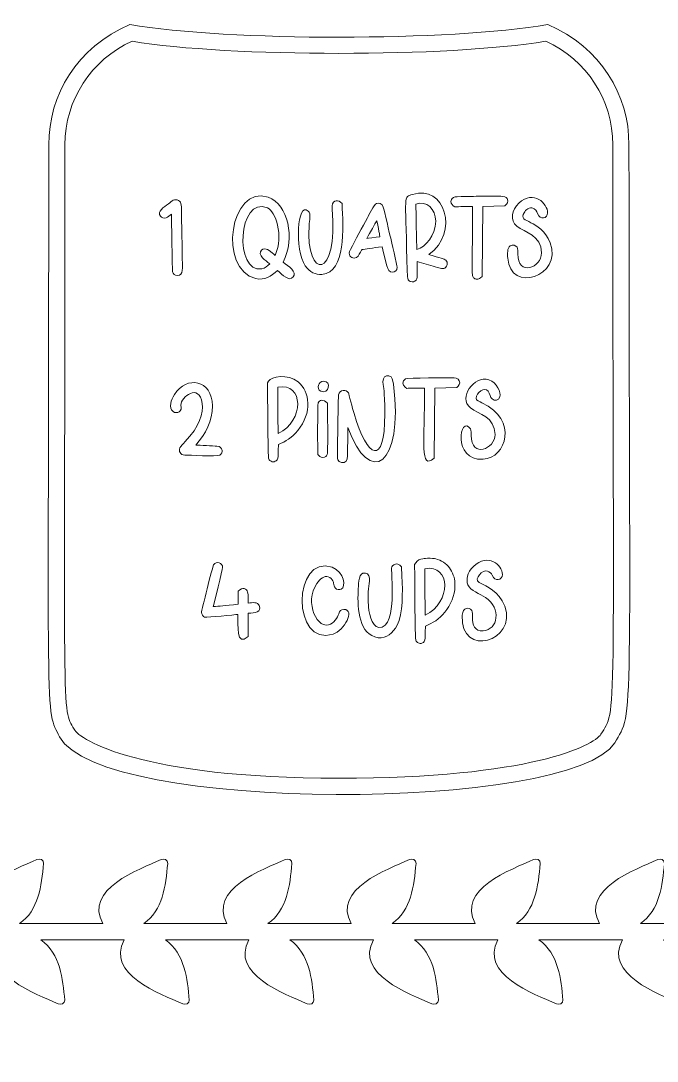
# Model space of a CAD drawing. Header units: inches. Extents: x 22.21 to 28.21, y -15.48 to -9.48.
# Drawn here: x 25.438 to 26.529, y -12.473 to -10.688 of the extents above; entities that cross this region are included whole.
import ezdxf

# ---------------------------------------------------------------- set-up
doc = ezdxf.new("R2010")
doc.units = ezdxf.units.IN
doc.header["$MEASUREMENT"] = 0
doc.layers.add('_U+0421_U+043B_U+043E_U+0439 1', color=7, linetype='Continuous')

# ---------------------------------------------------------------- blocks, each defined once
blk = doc.blocks.new('block 5')
at = {"layer": '_U+0421_U+043B_U+043E_U+0439 1', "color": 7, "lineweight": 9, "true_color": 0xffffff}
for points, knots in [([(25.5042, -11.9164), (25.4783, -11.8669), (25.4855, -11.9186), (25.4855, -10.9007), (25.4855, -10.8158), (25.5333, -10.7333), (25.6248, -10.6943), (25.7946, -10.7235), (26.173, -10.7232), (26.3414, -10.6943), (26.4325, -10.7331), (26.4806, -10.8155), (26.4806, -10.9007), (26.4806, -11.9107), (26.4903, -11.8713), (26.4561, -11.9266), (26.3825, -12.0456), (25.573, -12.0478), (25.5042, -11.9164)], [0, 0, 0, 0, 1, 1, 1, 2, 2, 2, 3, 3, 3, 4, 4, 4, 5, 5, 5, 6, 6, 6, 6]), ([(25.5288, -11.9035), (25.5381, -11.9213), (25.6425, -11.9875), (25.9831, -11.9875), (26.3118, -11.9875), (26.4203, -11.9316), (26.4324, -11.912), (26.4607, -11.8664), (26.4529, -11.9202), (26.4529, -10.9007), (26.4529, -10.8238), (26.4079, -10.7546), (26.3379, -10.7231), (26.1699, -10.7507), (25.7965, -10.7508), (25.6283, -10.7231), (25.5583, -10.7546), (25.5133, -10.8238), (25.5133, -10.9007), (25.5133, -11.921), (25.5071, -11.8621), (25.5288, -11.9035)], [0, 0, 0, 0, 1, 1, 1, 2, 2, 2, 3, 3, 3, 4, 4, 4, 5, 5, 5, 6, 6, 6, 7, 7, 7, 7])]:
    blk.add_open_spline(points, degree=3, knots=knots, dxfattribs=at)
blk = doc.blocks.new('block 17')
at = {"layer": '_U+0421_U+043B_U+043E_U+0439 1', "color": 7, "lineweight": 9, "true_color": 0xffffff}
for points, knots in [([(25.8618, -10.9906), (25.8962, -11.0031), (25.9082, -11.0606), (25.8876, -11.1018), (25.8965, -11.1094), (25.9117, -11.1186), (25.9049, -11.1275), (25.8978, -11.1361), (25.8866, -11.124), (25.8777, -11.1163), (25.8669, -11.1268), (25.8559, -11.1332), (25.8404, -11.1303), (25.7753, -11.1147), (25.7962, -10.968), (25.8618, -10.9906)], [0, 0, 0, 0, 1, 1, 1, 2, 2, 2, 3, 3, 3, 4, 4, 4, 5, 5, 5, 5]), ([(25.8508, -11.1134), (25.8562, -11.1122), (25.8605, -11.1088), (25.8644, -11.105), (25.8605, -11.1018), (25.8559, -11.0982), (25.8523, -11.0948), (25.8426, -11.0855), (25.8519, -11.0724), (25.8653, -11.0833), (25.8658, -11.0837), (25.8708, -11.0879), (25.8738, -11.0904), (25.8888, -11.0557), (25.8744, -11.0147), (25.8607, -11.009), (25.8094, -10.9874), (25.8032, -11.1218), (25.8508, -11.1134)], [0, 0, 0, 0, 1, 1, 1, 2, 2, 2, 3, 3, 3, 4, 4, 4, 5, 5, 5, 6, 6, 6, 6])]:
    blk.add_open_spline(points, degree=3, knots=knots, dxfattribs=at)
blk = doc.blocks.new('block 18')
at = {"layer": '_U+0421_U+043B_U+043E_U+0439 1', "color": 7, "lineweight": 9, "true_color": 0xffffff}
for points, knots in [([(26.0028, -11.0805), (26.0113, -11.0641), (26.0235, -11.0414), (26.0319, -11.0259), (26.0341, -11.0219), (26.0435, -11.0028), (26.0476, -11.0012), (26.0512, -10.9997), (26.0573, -11.0017), (26.0592, -11.0076), (26.0609, -11.0136), (26.0705, -11.0549), (26.0719, -11.061), (26.0723, -11.0626), (26.0832, -11.1092), (26.0832, -11.1107), (26.0832, -11.1163), (26.0793, -11.1192), (26.0748, -11.1192), (26.0646, -11.1192), (26.0648, -11.1049), (26.0574, -11.0756), (26.0405, -11.0777), (26.0285, -11.0795), (26.0224, -11.0805), (26.0224, -11.0805), (26.0219, -11.0814), (26.0202, -11.0848), (26.0173, -11.0901), (26.0152, -11.095), (26.0093, -11.095), (26.0031, -11.095), (25.9981, -11.0892), (26.0028, -11.0805)], [0, 0, 0, 0, 1, 1, 1, 2, 2, 2, 3, 3, 3, 4, 4, 4, 5, 5, 5, 6, 6, 6, 7, 7, 7, 8, 8, 8, 9, 9, 9, 10, 10, 10, 11, 11, 11, 11]), ([(26.031, -11.0614), (26.031, -11.0614), (26.0469, -11.0593), (26.0533, -11.0584), (26.0533, -11.0584), (26.053, -11.0529), (26.0479, -11.031), (26.039, -11.0472), (26.0384, -11.0475), (26.031, -11.0614)], [0, 0, 0, 0, 1, 1, 1, 2, 2, 2, 3, 3, 3, 3])]:
    blk.add_open_spline(points, degree=3, knots=knots, dxfattribs=at)
blk = doc.blocks.new('block 19')
at = {"layer": '_U+0421_U+043B_U+043E_U+0439 1', "color": 7, "lineweight": 9, "true_color": 0xffffff}
for points, knots in [([(26.1095, -10.9859), (26.1643, -10.9674), (26.1902, -11.0515), (26.1375, -11.0891), (26.1375, -11.0891), (26.1465, -11.0917), (26.1465, -11.0917), (26.1505, -11.0929), (26.1581, -11.095), (26.162, -11.0964), (26.1642, -11.0973), (26.1662, -11.0981), (26.1676, -11.1001), (26.1693, -11.1031), (26.1693, -11.1061), (26.1679, -11.1088), (26.1644, -11.1152), (26.1589, -11.1131), (26.1522, -11.1113), (26.1422, -11.1086), (26.131, -11.1052), (26.1209, -11.1023), (26.1194, -11.1019), (26.1181, -11.1015), (26.1171, -11.1012), (26.1172, -11.1058), (26.1175, -11.1183), (26.1175, -11.1224), (26.1175, -11.1257), (26.1176, -11.1306), (26.1154, -11.133), (26.1143, -11.1343), (26.112, -11.1356), (26.1087, -11.136), (26.1037, -11.1353), (26.1019, -11.1334), (26.1011, -11.1296), (26.1002, -11.1252), (26.0998, -11.1024), (26.0997, -11.098), (26.0973, -10.9846), (26.0935, -10.9911), (26.1095, -10.9859)], [0, 0, 0, 0, 1, 1, 1, 2, 2, 2, 3, 3, 3, 4, 4, 4, 5, 5, 5, 6, 6, 6, 7, 7, 7, 8, 8, 8, 9, 9, 9, 10, 10, 10, 11, 11, 11, 12, 12, 12, 13, 13, 13, 14, 14, 14, 14]), ([(26.1166, -11.0802), (26.1318, -11.0759), (26.1488, -11.0573), (26.1491, -11.0317), (26.1491, -11.0109), (26.1333, -10.9959), (26.1151, -11.0024), (26.1151, -11.0133), (26.1166, -11.0704), (26.1166, -11.0802)], [0, 0, 0, 0, 1, 1, 1, 2, 2, 2, 3, 3, 3, 3])]:
    blk.add_open_spline(points, degree=3, knots=knots, dxfattribs=at)
blk = doc.blocks.new('block 20')
at = {"layer": '_U+0421_U+043B_U+043E_U+0439 1', "color": 7, "lineweight": 9, "true_color": 0xffffff}
for points, knots in [([(25.9133, -11.3076), (25.9336, -11.3242), (25.9376, -11.3604), (25.9124, -11.3911), (25.9025, -11.4032), (25.8921, -11.4098), (25.8793, -11.4148), (25.8793, -11.4148), (25.879, -11.4254), (25.879, -11.4254), (25.879, -11.4282), (25.8789, -11.4358), (25.8784, -11.4384), (25.8778, -11.4409), (25.8767, -11.4424), (25.874, -11.4438), (25.8715, -11.4452), (25.8693, -11.4449), (25.8668, -11.4437), (25.8664, -11.4435), (25.8657, -11.443), (25.8649, -11.4424), (25.8637, -11.4415), (25.8635, -11.441), (25.8627, -11.4399), (25.8627, -11.4399), (25.8627, -11.4399), (25.8627, -11.4399), (25.8614, -11.4399), (25.8607, -11.3104), (25.8607, -11.3092), (25.8607, -11.3092), (25.8626, -11.3061), (25.8626, -11.3061), (25.8672, -11.2981), (25.8946, -11.2931), (25.9133, -11.3076)], [0, 0, 0, 0, 1, 1, 1, 2, 2, 2, 3, 3, 3, 4, 4, 4, 5, 5, 5, 6, 6, 6, 7, 7, 7, 8, 8, 8, 9, 9, 9, 10, 10, 10, 11, 11, 11, 12, 12, 12, 12]), ([(25.8781, -11.3166), (25.8784, -11.3527), (25.8785, -11.3871), (25.879, -11.3961), (25.9241, -11.3743), (25.9233, -11.3074), (25.8781, -11.3166)], [0, 0, 0, 0, 1, 1, 1, 2, 2, 2, 2])]:
    blk.add_open_spline(points, degree=3, knots=knots, dxfattribs=at)
blk = doc.blocks.new('block 21')
at = {"layer": '_U+0421_U+043B_U+043E_U+0439 1', "color": 7, "lineweight": 9, "true_color": 0xffffff}
blk.add_lwpolyline([(25.9536, -11.3204), (25.9536, -11.3204), (25.9536, -11.3204), (25.9536, -11.3204)], dxfattribs=at)
blk.add_open_spline([(25.952, -11.3234), (25.9436, -11.3192), (25.9483, -11.3066), (25.9567, -11.3062), (25.971, -11.3062), (25.966, -11.3299), (25.952, -11.3234)], degree=3, knots=[0, 0, 0, 0, 1, 1, 1, 2, 2, 2, 2], dxfattribs=at)
blk = doc.blocks.new('block 22')
at = {"layer": '_U+0421_U+043B_U+043E_U+0439 1', "color": 7, "lineweight": 9, "true_color": 0xffffff}
for points, knots in [([(26.1821, -11.6582), (26.1821, -11.674), (26.1749, -11.6903), (26.1647, -11.7027), (26.1548, -11.7147), (26.1443, -11.7215), (26.1316, -11.7264), (26.1316, -11.7264), (26.1313, -11.737), (26.1313, -11.737), (26.1313, -11.7398), (26.1312, -11.7473), (26.1307, -11.75), (26.1302, -11.7526), (26.129, -11.7541), (26.1263, -11.7554), (26.1237, -11.7569), (26.1216, -11.7565), (26.1192, -11.7553), (26.1192, -11.7553), (26.119, -11.7552), (26.119, -11.7552), (26.1184, -11.7549), (26.1178, -11.7545), (26.1173, -11.7541), (26.1165, -11.7534), (26.1159, -11.7528), (26.1154, -11.7521), (26.1134, -11.7521), (26.113, -11.6229), (26.113, -11.6208), (26.113, -11.6208), (26.1149, -11.6177), (26.1149, -11.6177), (26.1174, -11.6133), (26.1221, -11.612), (26.1271, -11.6111), (26.1299, -11.6104), (26.1321, -11.61), (26.1398, -11.6102), (26.146, -11.6104), (26.1484, -11.6109), (26.1523, -11.6121), (26.1575, -11.6139), (26.161, -11.6156), (26.1656, -11.6192), (26.1727, -11.625), (26.1777, -11.6329), (26.1805, -11.6427), (26.1816, -11.6469), (26.1821, -11.6504), (26.1821, -11.6582)], [0, 0, 0, 0, 1, 1, 1, 2, 2, 2, 3, 3, 3, 4, 4, 4, 5, 5, 5, 6, 6, 6, 7, 7, 7, 8, 8, 8, 9, 9, 9, 10, 10, 10, 11, 11, 11, 12, 12, 12, 13, 13, 13, 14, 14, 14, 15, 15, 15, 16, 16, 16, 17, 17, 17, 17]), ([(26.1304, -11.6282), (26.1306, -11.6572), (26.1308, -11.6989), (26.1313, -11.7077), (26.1763, -11.6866), (26.1754, -11.6189), (26.1304, -11.6282)], [0, 0, 0, 0, 1, 1, 1, 2, 2, 2, 2])]:
    blk.add_open_spline(points, degree=3, knots=knots, dxfattribs=at)
blk = doc.blocks.new('block 23')
at = {"layer": '_U+0421_U+043B_U+043E_U+0439 1', "color": 7, "lineweight": 9, "true_color": 0xffffff}
blk.add_lwpolyline([(26.2582, -11.6406), (26.2582, -11.6406), (26.2582, -11.6406), (26.2582, -11.6406)], dxfattribs=at)
blk.add_open_spline([(26.1947, -11.7079), (26.1953, -11.6942), (26.2062, -11.6931), (26.2108, -11.6998), (26.2123, -11.702), (26.2121, -11.7081), (26.2121, -11.7108), (26.2121, -11.725), (26.2161, -11.7358), (26.2303, -11.7347), (26.2558, -11.7326), (26.2627, -11.6964), (26.2344, -11.6773), (26.2252, -11.671), (26.2084, -11.6659), (26.2044, -11.6558), (26.2008, -11.6477), (26.2028, -11.6348), (26.2139, -11.624), (26.239, -11.6008), (26.2635, -11.6213), (26.2635, -11.638), (26.2635, -11.6476), (26.2505, -11.6514), (26.2462, -11.6391), (26.2448, -11.6352), (26.2414, -11.6341), (26.2378, -11.6325), (26.2303, -11.6284), (26.2134, -11.6459), (26.2237, -11.6516), (26.2376, -11.6594), (26.2568, -11.6658), (26.2674, -11.6922), (26.2902, -11.7526), (26.1907, -11.7825), (26.1947, -11.7079)], degree=3, knots=[0, 0, 0, 0, 1, 1, 1, 2, 2, 2, 3, 3, 3, 4, 4, 4, 5, 5, 5, 6, 6, 6, 7, 7, 7, 8, 8, 8, 9, 9, 9, 10, 10, 10, 11, 11, 11, 12, 12, 12, 12], dxfattribs=at)

msp = doc.modelspace()

# ---------------------------------------------------------------- linework, layer by layer
at = {"layer": '_U+0421_U+043B_U+043E_U+0439 1', "color": 1, "lineweight": 9, "true_color": 0xff0000}
msp.add_open_spline([(22.2094, -9.8278), (22.2094, -9.8278), (22.2094, -15.1389), (22.2094, -15.1389), (22.2094, -15.3291), (22.3636, -15.4833), (22.5538, -15.4833), (22.5538, -15.4833), (27.8649, -15.4833), (27.8649, -15.4833), (28.0551, -15.4833), (28.2094, -15.3291), (28.2094, -15.1389), (28.2094, -15.1389), (28.2094, -9.8278), (28.2094, -9.8278), (28.2094, -9.6375), (28.0551, -9.4833), (27.8649, -9.4833), (27.8649, -9.4833), (22.5538, -9.4833), (22.5538, -9.4833), (22.3636, -9.4833), (22.2094, -9.6375), (22.2094, -9.8278)], degree=3, knots=[0, 0, 0, 0, 1, 1, 1, 2, 2, 2, 3, 3, 3, 4, 4, 4, 5, 5, 5, 6, 6, 6, 7, 7, 7, 8, 8, 8, 8], dxfattribs=at)
at = {"layer": '_U+0421_U+043B_U+043E_U+0439 1', "color": 7, "lineweight": 9, "true_color": 0xffffff}
for points, knots in [([(26.2886, -11.0765), (26.2863, -11.0732), (26.2816, -11.0714), (26.2771, -11.0741), (26.2713, -11.0775), (26.2722, -11.0883), (26.2727, -11.0953), (26.2762, -11.1553), (26.3673, -11.1273), (26.3452, -11.0689), (26.3281, -11.0262), (26.2895, -11.0366), (26.3006, -11.0172), (26.3032, -11.0126), (26.3109, -11.0067), (26.3156, -11.0093), (26.3192, -11.0108), (26.3225, -11.0146), (26.3239, -11.0184), (26.3282, -11.0308), (26.3411, -11.0269), (26.3411, -11.0174), (26.3411, -11.0017), (26.3174, -10.977), (26.2917, -11.0008), (26.2798, -11.0123), (26.2758, -11.0303), (26.2884, -11.0403), (26.3023, -11.0512), (26.3305, -11.056), (26.3307, -11.086), (26.3307, -11.1113), (26.2899, -11.1276), (26.2899, -11.0876), (26.2899, -11.0847), (26.2901, -11.0789), (26.2886, -11.0765)], [0, 0, 0, 0, 1, 1, 1, 2, 2, 2, 3, 3, 3, 4, 4, 4, 5, 5, 5, 6, 6, 6, 7, 7, 7, 8, 8, 8, 9, 9, 9, 10, 10, 10, 11, 11, 11, 12, 12, 12, 12]), ([(25.6867, -11.026), (25.6892, -11.0251), (25.6938, -11.0213), (25.696, -11.0197), (25.696, -11.0239), (25.6974, -11.1147), (25.6978, -11.1185), (25.6987, -11.1218), (25.7018, -11.1251), (25.7058, -11.1251), (25.7172, -11.1251), (25.7145, -11.1103), (25.7145, -11.0983), (25.7144, -11.0893), (25.7134, -11.0245), (25.7131, -11.0156), (25.7129, -11.0091), (25.7136, -10.9985), (25.7081, -10.996), (25.7015, -10.9926), (25.6966, -10.9973), (25.6907, -11.0018), (25.6826, -11.008), (25.6715, -11.0148), (25.6769, -11.0231), (25.679, -11.0264), (25.6834, -11.0271), (25.6867, -11.026)], [0, 0, 0, 0, 1, 1, 1, 2, 2, 2, 3, 3, 3, 4, 4, 4, 5, 5, 5, 6, 6, 6, 7, 7, 7, 8, 8, 8, 9, 9, 9, 9]), ([(25.9538, -11.1233), (25.9959, -11.1193), (25.9905, -11.0429), (25.9885, -11.0017), (25.9885, -11.0017), (25.9859, -10.9991), (25.9859, -10.9991), (25.9799, -10.9937), (25.9702, -10.9964), (25.9715, -11.0103), (25.9823, -11.1337), (25.9261, -11.1329), (25.9319, -11.0387), (25.9323, -11.0316), (25.9357, -11.0184), (25.9306, -11.0144), (25.911, -10.997), (25.907, -11.0806), (25.9255, -11.1084), (25.9333, -11.1194), (25.9434, -11.124), (25.9538, -11.1233)], [0, 0, 0, 0, 1, 1, 1, 2, 2, 2, 3, 3, 3, 4, 4, 4, 5, 5, 5, 6, 6, 6, 7, 7, 7, 7]), ([(26.1818, -11.007), (26.1866, -11.0069), (26.2081, -11.0063), (26.2124, -11.0064), (26.2124, -11.0093), (26.2124, -11.0143), (26.2124, -11.0214), (26.2123, -11.0392), (26.212, -11.0637), (26.212, -11.0707), (26.2118, -11.0891), (26.2118, -11.0908), (26.2118, -11.1161), (26.2118, -11.1187), (26.2119, -11.1226), (26.2123, -11.1252), (26.2127, -11.1272), (26.2134, -11.1285), (26.2151, -11.1297), (26.2166, -11.1308), (26.218, -11.1313), (26.2201, -11.1313), (26.2224, -11.1312), (26.2233, -11.1312), (26.2259, -11.129), (26.2259, -11.129), (26.2287, -11.1266), (26.2287, -11.1266), (26.2287, -11.1266), (26.23, -11.0064), (26.23, -11.0064), (26.23, -11.0064), (26.2677, -11.0056), (26.2677, -11.0056), (26.272, -11.0013), (26.2741, -10.9991), (26.2716, -10.9931), (26.2687, -10.9872), (26.2542, -10.9888), (26.2473, -10.9888), (26.2267, -10.989), (26.2237, -10.989), (26.2237, -10.989), (26.208, -10.9892), (26.2052, -10.9893), (26.1861, -10.9897), (26.1844, -10.9898), (26.181, -10.9899), (26.1796, -10.9909), (26.1762, -10.9931), (26.1754, -10.9958), (26.1753, -10.9982), (26.1753, -11.0027), (26.1783, -11.0045), (26.1818, -11.007)], [0, 0, 0, 0, 1, 1, 1, 2, 2, 2, 3, 3, 3, 4, 4, 4, 5, 5, 5, 6, 6, 6, 7, 7, 7, 8, 8, 8, 9, 9, 9, 10, 10, 10, 11, 11, 11, 12, 12, 12, 13, 13, 13, 14, 14, 14, 15, 15, 15, 16, 16, 16, 17, 17, 17, 18, 18, 18, 18]), ([(25.712, -11.3476), (25.712, -11.3335), (25.7433, -11.3085), (25.7486, -11.3444), (25.7508, -11.3606), (25.7444, -11.3841), (25.719, -11.4104), (25.7168, -11.4127), (25.7118, -11.4177), (25.7105, -11.4206), (25.7079, -11.4261), (25.7108, -11.4331), (25.7188, -11.4331), (25.7248, -11.4331), (25.774, -11.4358), (25.7787, -11.4332), (25.7848, -11.4291), (25.7849, -11.419), (25.7739, -11.4178), (25.7676, -11.4171), (25.7444, -11.4163), (25.7375, -11.416), (25.7547, -11.397), (25.7661, -11.3744), (25.7661, -11.3488), (25.7661, -11.3033), (25.7218, -11.296), (25.7009, -11.3293), (25.6952, -11.3384), (25.6905, -11.3518), (25.6988, -11.3585), (25.7055, -11.3632), (25.7154, -11.3581), (25.712, -11.3476)], [0, 0, 0, 0, 1, 1, 1, 2, 2, 2, 3, 3, 3, 4, 4, 4, 5, 5, 5, 6, 6, 6, 7, 7, 7, 8, 8, 8, 9, 9, 9, 10, 10, 10, 11, 11, 11, 11]), ([(26.0619, -11.3627), (26.0619, -11.4533), (26.032, -11.4398), (26.009, -11.3619), (26.0068, -11.3547), (25.9998, -11.3268), (25.9997, -11.3265), (25.9961, -11.3199), (25.9844, -11.3205), (25.9824, -11.3297), (25.9821, -11.335), (25.9806, -11.4194), (25.9806, -11.4381), (25.9806, -11.4427), (25.9852, -11.4477), (25.9924, -11.4457), (25.9983, -11.4439), (25.9977, -11.4358), (25.9979, -11.4297), (25.9981, -11.4215), (25.9982, -11.4049), (25.9985, -11.3859), (26.0354, -11.4889), (26.0948, -11.4522), (26.0765, -11.3112), (26.0756, -11.3045), (26.0753, -11.2983), (26.0687, -11.2972), (26.0633, -11.2962), (26.0584, -11.2991), (26.0586, -11.3075), (26.0592, -11.3214), (26.0619, -11.3173), (26.0619, -11.3627)], [0, 0, 0, 0, 1, 1, 1, 2, 2, 2, 3, 3, 3, 4, 4, 4, 5, 5, 5, 6, 6, 6, 7, 7, 7, 8, 8, 8, 9, 9, 9, 10, 10, 10, 11, 11, 11, 11]), ([(26.2282, -11.3433), (26.2248, -11.3416), (26.2183, -11.3393), (26.2183, -11.3357), (26.2183, -11.3267), (26.2327, -11.3144), (26.239, -11.3235), (26.2415, -11.3271), (26.243, -11.3343), (26.2457, -11.3368), (26.2496, -11.3404), (26.2574, -11.3397), (26.2593, -11.3329), (26.262, -11.3258), (26.2538, -11.3084), (26.2403, -11.3039), (26.2146, -11.2961), (26.1869, -11.335), (26.2086, -11.3519), (26.2225, -11.3629), (26.2508, -11.3675), (26.2509, -11.3976), (26.2509, -11.4229), (26.2101, -11.4392), (26.2101, -11.3992), (26.2101, -11.3964), (26.2103, -11.3905), (26.2088, -11.3881), (26.1907, -11.3623), (26.1768, -11.4432), (26.2303, -11.4403), (26.2701, -11.4379), (26.2916, -11.3727), (26.2282, -11.3433)], [0, 0, 0, 0, 1, 1, 1, 2, 2, 2, 3, 3, 3, 4, 4, 4, 5, 5, 5, 6, 6, 6, 7, 7, 7, 8, 8, 8, 9, 9, 9, 10, 10, 10, 11, 11, 11, 11]), ([(26.1463, -11.4382), (26.1463, -11.4382), (26.1476, -11.318), (26.1476, -11.318), (26.1476, -11.318), (26.1853, -11.3172), (26.1853, -11.3172), (26.1889, -11.3136), (26.1916, -11.3108), (26.1895, -11.3056), (26.1874, -11.3003), (26.1825, -11.3005), (26.1765, -11.3004), (26.1724, -11.3004), (26.1007, -11.3003), (26.0972, -11.3025), (26.0917, -11.306), (26.0914, -11.3129), (26.0967, -11.3167), (26.0967, -11.3167), (26.0994, -11.3186), (26.0994, -11.3186), (26.1044, -11.3185), (26.1256, -11.3179), (26.13, -11.318), (26.1304, -11.4108), (26.1213, -11.4604), (26.1463, -11.4382)], [0, 0, 0, 0, 1, 1, 1, 2, 2, 2, 3, 3, 3, 4, 4, 4, 5, 5, 5, 6, 6, 6, 7, 7, 7, 8, 8, 8, 9, 9, 9, 9]), ([(25.9553, -11.437), (25.9647, -11.437), (25.9637, -11.4295), (25.9638, -11.4203), (25.964, -11.396), (25.9638, -11.3736), (25.9637, -11.3438), (25.9556, -11.3367), (25.9501, -11.3384), (25.9476, -11.3435), (25.9461, -11.3459), (25.9468, -11.429), (25.9468, -11.4318), (25.9498, -11.435), (25.9509, -11.437), (25.9553, -11.437)], [0, 0, 0, 0, 1, 1, 1, 2, 2, 2, 3, 3, 3, 4, 4, 4, 5, 5, 5, 5]), ([(25.9829, -11.7052), (25.9811, -11.7117), (25.9739, -11.7224), (25.9654, -11.7243), (25.9422, -11.7301), (25.9217, -11.6767), (25.95, -11.6478), (25.956, -11.6416), (25.9635, -11.6387), (25.9699, -11.6448), (25.9757, -11.6503), (25.9727, -11.656), (25.977, -11.6612), (25.9794, -11.6641), (25.9841, -11.6647), (25.987, -11.6633), (25.9957, -11.6588), (25.9925, -11.6341), (25.9713, -11.6256), (25.904, -11.6022), (25.9013, -11.7634), (25.9734, -11.7403), (25.9916, -11.7344), (26.0123, -11.6979), (25.9913, -11.6979), (25.9865, -11.6979), (25.9841, -11.7009), (25.9829, -11.7052)], [0, 0, 0, 0, 1, 1, 1, 2, 2, 2, 3, 3, 3, 4, 4, 4, 5, 5, 5, 6, 6, 6, 7, 7, 7, 8, 8, 8, 9, 9, 9, 9]), ([(25.8275, -11.6871), (25.8275, -11.6831), (25.8278, -11.6718), (25.8266, -11.6681), (25.8248, -11.6619), (25.8185, -11.659), (25.8104, -11.6665), (25.8104, -11.6665), (25.8102, -11.6889), (25.8102, -11.6889), (25.7868, -11.6914), (25.7776, -11.6922), (25.7676, -11.6931), (25.7682, -11.6903), (25.7837, -11.6284), (25.7837, -11.6258), (25.7837, -11.6179), (25.7734, -11.6137), (25.7679, -11.6216), (25.7666, -11.6245), (25.7474, -11.7002), (25.7474, -11.7032), (25.7474, -11.7063), (25.7496, -11.7098), (25.7528, -11.7112), (25.7582, -11.7119), (25.8045, -11.7069), (25.81, -11.7065), (25.8104, -11.7246), (25.8065, -11.7633), (25.8273, -11.7443), (25.8273, -11.7443), (25.8276, -11.7046), (25.8276, -11.7046), (25.8389, -11.7033), (25.8512, -11.7032), (25.8466, -11.6914), (25.844, -11.6845), (25.8348, -11.6863), (25.8275, -11.6871)], [0, 0, 0, 0, 1, 1, 1, 2, 2, 2, 3, 3, 3, 4, 4, 4, 5, 5, 5, 6, 6, 6, 7, 7, 7, 8, 8, 8, 9, 9, 9, 10, 10, 10, 11, 11, 11, 12, 12, 12, 13, 13, 13, 13]), ([(26.0905, -11.6249), (26.0862, -11.6206), (26.0829, -11.6179), (26.0772, -11.6214), (26.074, -11.6235), (26.0733, -11.6261), (26.0733, -11.6296), (26.0733, -11.6296), (26.0744, -11.64), (26.0744, -11.674), (26.0744, -11.6897), (26.0721, -11.723), (26.0573, -11.7284), (26.0415, -11.733), (26.0352, -11.7098), (26.034, -11.6933), (26.0316, -11.6621), (26.0355, -11.6584), (26.0355, -11.6445), (26.0355, -11.6379), (26.0303, -11.6342), (26.0242, -11.6359), (26.0163, -11.638), (26.0167, -11.6577), (26.0162, -11.6659), (26.0144, -11.6982), (26.0183, -11.7415), (26.0502, -11.7464), (26.0653, -11.7479), (26.0759, -11.7385), (26.0828, -11.7251), (26.0932, -11.7047), (26.0925, -11.6693), (26.0912, -11.6403), (26.0912, -11.6403), (26.0905, -11.6249), (26.0905, -11.6249)], [0, 0, 0, 0, 1, 1, 1, 2, 2, 2, 3, 3, 3, 4, 4, 4, 5, 5, 5, 6, 6, 6, 7, 7, 7, 8, 8, 8, 9, 9, 9, 10, 10, 10, 11, 11, 11, 12, 12, 12, 12]), ([(26.6384, -12.2074), (26.6144, -12.2068), (26.591, -12.2181), (26.577, -12.2373), (26.5729, -12.2368), (26.5045, -12.237), (26.5003, -12.237), (26.5333, -12.2135), (26.5381, -12.1715), (26.5414, -12.1336), (26.5419, -12.1274), (26.5347, -12.125), (26.5301, -12.1271), (26.4912, -12.1446), (26.3977, -12.1775), (26.4299, -12.237), (26.4299, -12.237), (26.2874, -12.237), (26.2874, -12.237), (26.3199, -12.2138), (26.325, -12.173), (26.3284, -12.1336), (26.3289, -12.1274), (26.3218, -12.125), (26.3171, -12.1271), (26.2783, -12.1446), (26.1847, -12.1775), (26.2169, -12.237), (26.2169, -12.237), (26.0744, -12.237), (26.0744, -12.237), (26.1069, -12.2138), (26.112, -12.1729), (26.1154, -12.1336), (26.116, -12.1274), (26.1088, -12.125), (26.1042, -12.1271), (26.0653, -12.1446), (25.9717, -12.1775), (26.004, -12.237), (26.004, -12.237), (25.8614, -12.237), (25.8614, -12.237), (25.8944, -12.2135), (25.8992, -12.1715), (25.9025, -12.1336), (25.903, -12.1274), (25.8959, -12.125), (25.8912, -12.1271), (25.8523, -12.1446), (25.7588, -12.1775), (25.791, -12.237), (25.791, -12.237), (25.6485, -12.237), (25.6485, -12.237), (25.681, -12.2138), (25.6861, -12.173), (25.6895, -12.1336), (25.6901, -12.1274), (25.6829, -12.125), (25.6782, -12.1271), (25.6394, -12.1446), (25.5458, -12.1775), (25.578, -12.237), (25.578, -12.237), (25.4355, -12.237), (25.4355, -12.237), (25.468, -12.2138), (25.4731, -12.1729), (25.4766, -12.1336), (25.4771, -12.1274), (25.4699, -12.125), (25.4653, -12.1271), (25.4264, -12.1446), (25.3328, -12.1775), (25.3651, -12.237), (25.3651, -12.237), (25.3026, -12.237), (25.3026, -12.237), (25.2842, -12.237), (25.2842, -12.2647), (25.3026, -12.2647), (25.3026, -12.2647), (25.4014, -12.2647), (25.4014, -12.2647), (25.3692, -12.3242), (25.4628, -12.3571), (25.5016, -12.3746), (25.5063, -12.3767), (25.5134, -12.3743), (25.5129, -12.3681), (25.5098, -12.3323), (25.5055, -12.2887), (25.4719, -12.2647), (25.4719, -12.2647), (25.615, -12.2647), (25.615, -12.2647), (25.5828, -12.3242), (25.6764, -12.3571), (25.7152, -12.3746), (25.7199, -12.3767), (25.727, -12.3743), (25.7265, -12.3681), (25.7234, -12.3323), (25.7191, -12.2887), (25.6855, -12.2647), (25.6855, -12.2647), (25.8286, -12.2647), (25.8286, -12.2647), (25.7964, -12.3242), (25.8899, -12.3571), (25.9288, -12.3746), (25.9335, -12.3767), (25.9406, -12.3743), (25.9401, -12.3681), (25.937, -12.3323), (25.9327, -12.2887), (25.899, -12.2647), (25.899, -12.2647), (26.0422, -12.2647), (26.0422, -12.2647), (26.01, -12.3242), (26.1035, -12.3571), (26.1424, -12.3746), (26.147, -12.3767), (26.1542, -12.3743), (26.1537, -12.3681), (26.1506, -12.3323), (26.1462, -12.2887), (26.1126, -12.2647), (26.1126, -12.2647), (26.2558, -12.2647), (26.2558, -12.2647), (26.2235, -12.3242), (26.3171, -12.3571), (26.356, -12.3746), (26.3606, -12.3767), (26.3678, -12.3743), (26.3673, -12.3681), (26.3642, -12.3324), (26.3599, -12.2887), (26.3262, -12.2647), (26.3262, -12.2647), (26.4694, -12.2647), (26.4694, -12.2647), (26.4371, -12.3242), (26.5307, -12.3571), (26.5696, -12.3746), (26.5742, -12.3767), (26.5814, -12.3743), (26.5808, -12.3681), (26.5777, -12.3324), (26.5735, -12.2887), (26.5398, -12.2647), (26.5398, -12.2647), (26.5734, -12.2647), (26.5734, -12.2647), (26.5987, -12.3254), (26.683, -12.2762), (26.7211, -12.258), (26.7257, -12.2558), (26.7286, -12.2488), (26.7235, -12.2452), (26.6983, -12.2273), (26.6704, -12.2082), (26.6384, -12.2074)], [0, 0, 0, 0, 1, 1, 1, 2, 2, 2, 3, 3, 3, 4, 4, 4, 5, 5, 5, 6, 6, 6, 7, 7, 7, 8, 8, 8, 9, 9, 9, 10, 10, 10, 11, 11, 11, 12, 12, 12, 13, 13, 13, 14, 14, 14, 15, 15, 15, 16, 16, 16, 17, 17, 17, 18, 18, 18, 19, 19, 19, 20, 20, 20, 21, 21, 21, 22, 22, 22, 23, 23, 23, 24, 24, 24, 25, 25, 25, 26, 26, 26, 27, 27, 27, 28, 28, 28, 29, 29, 29, 30, 30, 30, 31, 31, 31, 32, 32, 32, 33, 33, 33, 34, 34, 34, 35, 35, 35, 36, 36, 36, 37, 37, 37, 38, 38, 38, 39, 39, 39, 40, 40, 40, 41, 41, 41, 42, 42, 42, 43, 43, 43, 44, 44, 44, 45, 45, 45, 46, 46, 46, 47, 47, 47, 48, 48, 48, 49, 49, 49, 50, 50, 50, 51, 51, 51, 52, 52, 52, 53, 53, 53, 54, 54, 54, 55, 55, 55, 55])]:
    msp.add_open_spline(points, degree=3, knots=knots, dxfattribs=at)

# ---------------------------------------------------------------- block references
at = {"layer": '_U+0421_U+043B_U+043E_U+0439 1'}
for name in ['block 5', 'block 17', 'block 19', 'block 18', 'block 20', 'block 21', 'block 23', 'block 22']:
    msp.add_blockref(name, (0, 0), dxfattribs=at)

doc.saveas('drawing.dxf')
